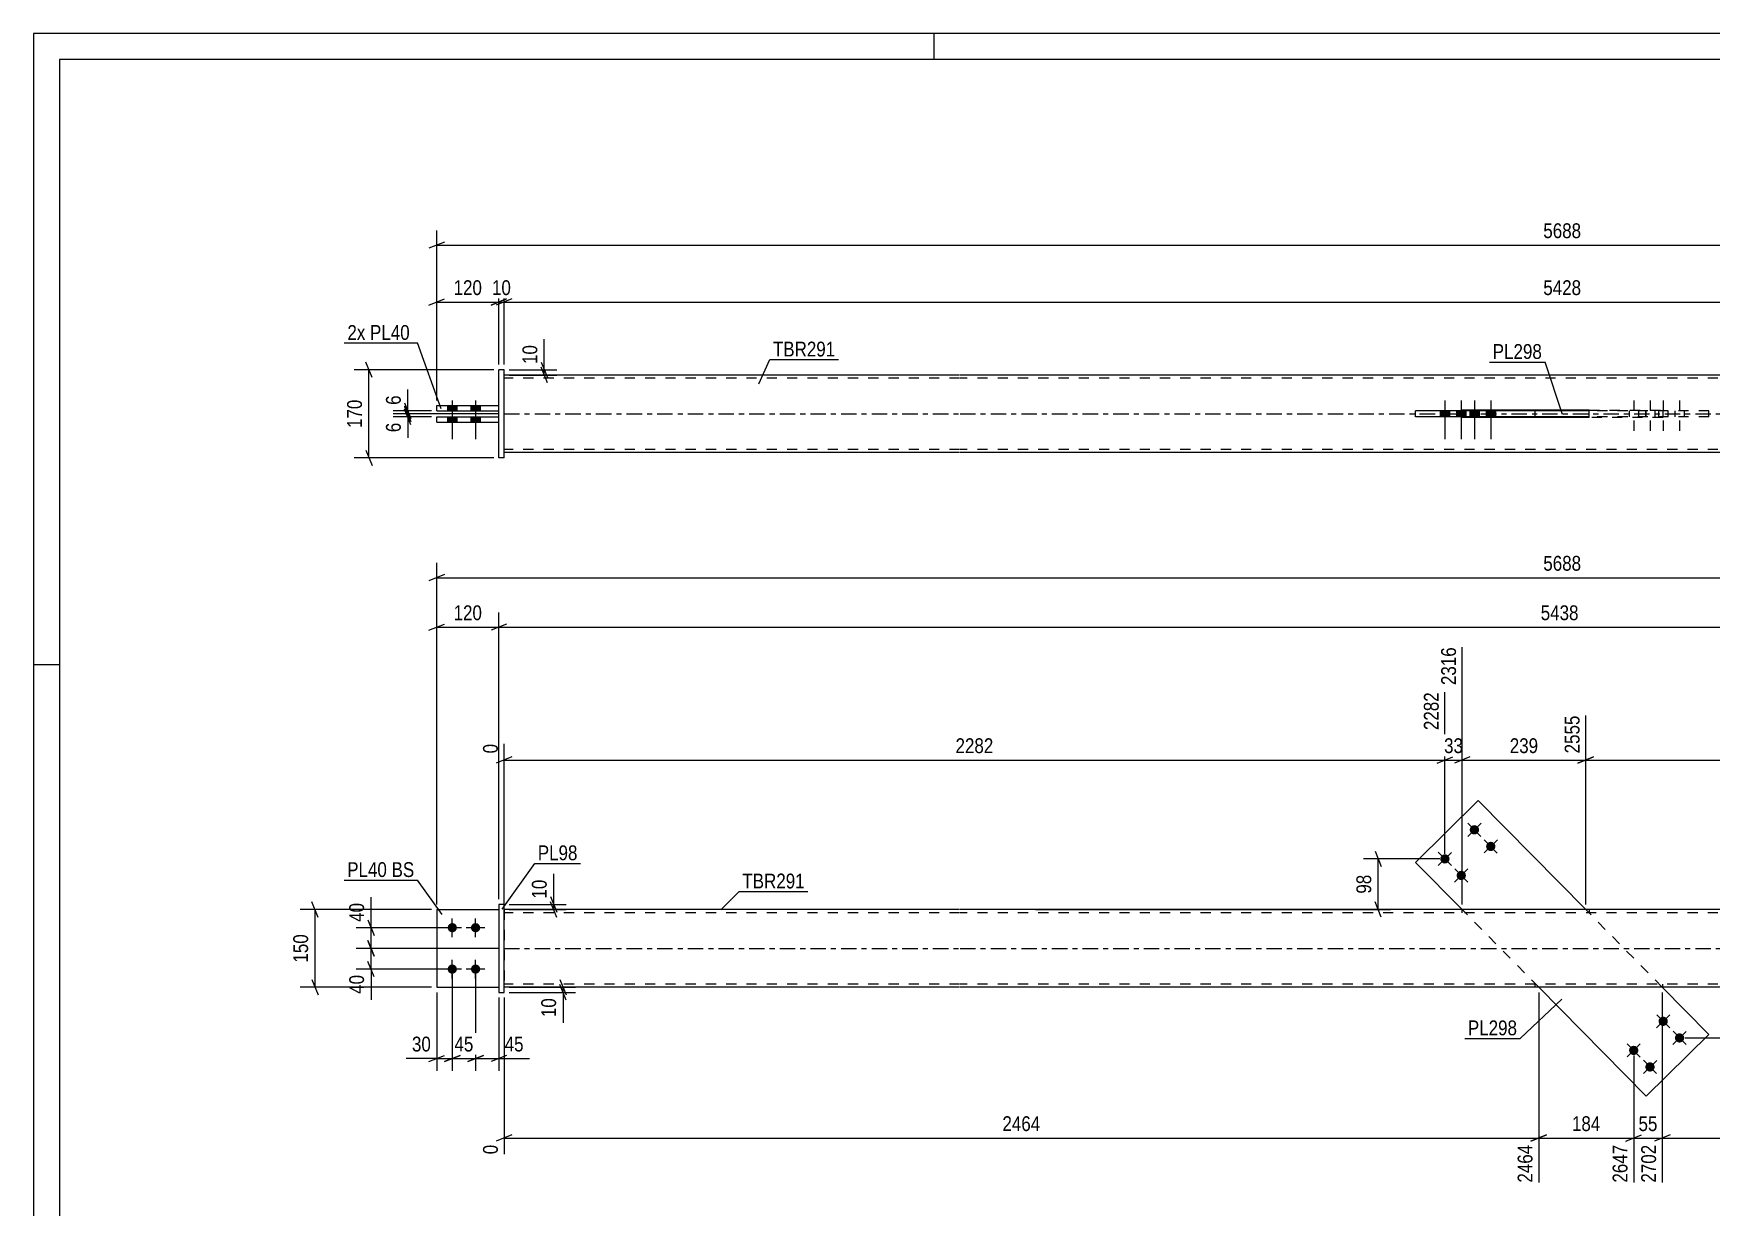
# Model space of a CAD drawing. Header units: millimetres. Extents: x 0 to 594, y 0 to 420.
# Drawn here: x 0 to 324.1, y 193.1 to 420 of the extents above; entities that cross this region are included whole.
import ezdxf

# ---------------------------------------------------------------- set-up
doc = ezdxf.new("R2010")
doc.units = ezdxf.units.MM
doc.linetypes.add('DXK_LINE_DOT2', pattern=[3.9198, 1.9599, -1.9599])
doc.linetypes.add('DXK_LINE_DOT3', pattern=[5.9187, 2.979, -0.9799, 0.9799, -0.9799])
doc.styles.add('Arial Narrow', font='ARIALN.TTF', dxfattribs={"height": 0.2})

# ---------------------------------------------------------------- blocks, each defined once
blk = doc.blocks.new('Unknown-580574899-1131')
at = {"color": 5, "linetype": 'Continuous'}
for p, q in [((594, 420), (0, 420)), ((0, 420), (0, 0)), ((174, 415), (174, 420)), ((589, 415), (5, 415)), ((5, 415), (5, 5)), ((5, 298), (0, 298))]:
    blk.add_line(p, q, dxfattribs=at)
blk = doc.blocks.new('Part-580574899-1689 - 1678')
at = {"color": 2, "linetype": 'Continuous'}
for p, q in [((279.09, 271.77), (266.99, 259.83)), ((299.86, 250.7), (279.09, 271.77)), ((266.99, 259.83), (275.99, 250.7)), ((311.53, 214.64), (290.77, 235.7)), ((323.64, 226.57), (314.64, 235.7)), ((311.53, 214.64), (323.64, 226.57))]:
    blk.add_line(p, q, dxfattribs=at)
at = {"color": 7, "linetype": 'DXK_LINE_DOT2'}
for p, q in [((290.77, 235.7), (275.99, 250.7)), ((314.64, 235.7), (299.86, 250.7))]:
    blk.add_line(p, q, dxfattribs=at)
blk = doc.blocks.new('Bolt-580574899-1681 - 1678')
at = {"linetype": 'Continuous'}
for points in [[(314.18, 228.48, -1), (315.46, 229.74, -1)], [(308.48, 222.86, -1), (309.76, 224.12, -1)], [(317.34, 225.27, -1), (318.62, 226.53, -1)], [(311.64, 219.65, -1), (312.92, 220.92, -1)]]:
    blk.add_hatch(color=1, dxfattribs=at).paths.add_polyline_path(points)
at = {"color": 1, "linetype": 'Continuous'}
for p, q in [((313.54, 227.84), (316.1, 230.37)), ((316.08, 227.83), (313.56, 230.39)), ((316.7, 224.64), (319.26, 227.17)), ((319.24, 224.62), (316.72, 227.18)), ((307.84, 222.23), (310.4, 224.76)), ((310.39, 222.21), (307.86, 224.77)), ((311, 219.02), (313.56, 221.55)), ((313.55, 219), (311.02, 221.57))]:
    blk.add_line(p, q, dxfattribs=at)
blk = doc.blocks.new('Bolt-580574899-1682 - 1678')
at = {"linetype": 'Continuous'}
for points in [[(278.99, 266.75, -1), (277.7, 265.48, -1)], [(282.15, 263.54, -1), (280.86, 262.28, -1)], [(273.29, 261.13, -1), (272.01, 259.87, -1)], [(276.45, 257.93, -1), (275.17, 256.66, -1)]]:
    blk.add_hatch(color=1, dxfattribs=at).paths.add_polyline_path(points)
at = {"color": 1, "linetype": 'Continuous'}
for p, q in [((279.63, 267.38), (277.06, 264.85)), ((277.08, 267.4), (279.61, 264.83)), ((282.79, 264.17), (280.22, 261.65)), ((280.24, 264.19), (282.77, 261.63)), ((273.93, 261.76), (271.37, 259.24)), ((271.38, 261.78), (273.91, 259.22)), ((277.09, 258.56), (274.52, 256.03)), ((274.54, 258.58), (277.07, 256.01))]:
    blk.add_line(p, q, dxfattribs=at)
blk = doc.blocks.new('Bolt-580574899-1683 - 1678')
at = {"linetype": 'Continuous'}
for points in [[(80.89, 246.3, -1), (80.89, 248.1, -1)], [(85.39, 246.3, -1), (85.39, 248.1, -1)], [(80.89, 238.3, -1), (80.89, 240.1, -1)], [(85.39, 238.3, -1), (85.39, 240.1, -1)]]:
    blk.add_hatch(color=1, dxfattribs=at).paths.add_polyline_path(points)
at = {"color": 1, "linetype": 'Continuous'}
for p, q in [((82.69, 247.2), (79.09, 247.2)), ((80.89, 245.4), (80.89, 249)), ((87.19, 247.2), (83.59, 247.2)), ((85.39, 245.4), (85.39, 249)), ((80.89, 237.4), (80.89, 241)), ((85.39, 237.4), (85.39, 241)), ((82.69, 239.2), (79.09, 239.2)), ((87.19, 239.2), (83.59, 239.2))]:
    blk.add_line(p, q, dxfattribs=at)
blk = doc.blocks.new('Part-580574899-1694 - 1678')
at = {"color": 2, "linetype": 'Continuous'}
for p, q in [((90.89, 251.7), (89.89, 251.7)), ((89.89, 251.7), (89.89, 234.7)), ((90.89, 234.7), (90.89, 251.7)), ((89.89, 234.7), (90.89, 234.7))]:
    blk.add_line(p, q, dxfattribs=at)
blk = doc.blocks.new('Part-580574899-1699 - 1678')
at = {"color": 7, "linetype": 'DXK_LINE_DOT2'}
for p, q in [((77.89, 250.7), (77.89, 235.7)), ((77.89, 250.7), (89.89, 250.7)), ((89.89, 250.7), (89.89, 235.7)), ((77.89, 235.7), (89.89, 235.7))]:
    blk.add_line(p, q, dxfattribs=at)
blk = doc.blocks.new('Part-580574899-1704 - 1678')
at = {"color": 2, "linetype": 'Continuous'}
for p, q in [((77.89, 250.7), (77.89, 235.7)), ((77.89, 250.7), (89.89, 250.7)), ((77.89, 235.7), (89.89, 235.7))]:
    blk.add_line(p, q, dxfattribs=at)
at = {"color": 7, "linetype": 'DXK_LINE_DOT2'}
blk.add_line((89.89, 250.7), (89.89, 235.7), dxfattribs=at)
blk = doc.blocks.new('Part-580574899-1720 - 1678')
at = {"color": 2, "linetype": 'Continuous'}
for p, q in [((178.89, 250.7), (90.89, 250.7)), ((411.64, 250.7), (178.99, 250.7)), ((178.89, 235.7), (90.89, 235.7)), ((411.64, 235.7), (178.99, 235.7))]:
    blk.add_line(p, q, dxfattribs=at)
at = {"color": 7, "linetype": 'DXK_LINE_DOT2'}
for p, q in [((90.89, 250.7), (90.89, 235.7)), ((178.89, 250.1), (90.89, 250.1)), ((411.64, 250.1), (178.99, 250.1)), ((275.89, 250.7), (275.89, 250.1)), ((300.55, 250.7), (300.55, 250.1)), ((178.89, 236.3), (90.89, 236.3)), ((411.64, 236.3), (178.99, 236.3)), ((290.08, 235.7), (290.08, 236.3)), ((314.74, 235.7), (314.74, 236.3))]:
    blk.add_line(p, q, dxfattribs=at)
at = {"color": 7, "linetype": 'DXK_LINE_DOT3'}
for p, q in [((90.89, 243.2), (178.89, 243.2)), ((178.99, 243.2), (411.64, 243.2))]:
    blk.add_line(p, q, dxfattribs=at)
blk = doc.blocks.new('Bolt-580574899-1423 - 1368')
at = {"color": 1, "linetype": 'DXK_LINE_DOT2'}
for p, q in [((308.22, 347.11), (308.22, 345.91)), ((309.12, 349.11), (309.12, 341.61)), ((310.02, 347.11), (310.02, 345.91)), ((311.38, 347.11), (311.38, 345.91)), ((312.28, 349.11), (312.28, 341.61)), ((313.18, 347.11), (313.18, 345.91)), ((313.92, 347.11), (313.92, 345.91)), ((314.82, 349.11), (314.82, 341.61)), ((315.72, 347.11), (315.72, 345.91)), ((317.08, 347.11), (317.08, 345.91)), ((317.98, 349.11), (317.98, 341.61)), ((318.88, 347.11), (318.88, 345.91))]:
    blk.add_line(p, q, dxfattribs=at)
blk = doc.blocks.new('Bolt-580574899-1471 - 1368')
at = {"linetype": 'Continuous'}
for points in [[(79.99, 347.11), (81.79, 347.11), (81.79, 348.11), (79.99, 348.11)], [(79.99, 347.11), (81.79, 347.11), (81.79, 348.11), (79.99, 348.11)], [(84.49, 347.11), (86.29, 347.11), (86.29, 348.11), (84.49, 348.11)], [(84.49, 347.11), (86.29, 347.11), (86.29, 348.11), (84.49, 348.11)], [(79.99, 344.91), (81.79, 344.91), (81.79, 345.91), (79.99, 345.91)], [(79.99, 344.91), (81.79, 344.91), (81.79, 345.91), (79.99, 345.91)], [(84.49, 344.91), (86.29, 344.91), (86.29, 345.91), (84.49, 345.91)], [(84.49, 344.91), (86.29, 344.91), (86.29, 345.91), (84.49, 345.91)]]:
    blk.add_hatch(color=1, dxfattribs=at).paths.add_polyline_path(points)
at = {"color": 1, "linetype": 'Continuous'}
for p, q in [((79.99, 348.11), (79.99, 347.11)), ((79.99, 348.11), (79.99, 347.11)), ((80.89, 349.11), (80.89, 341.61)), ((80.89, 349.11), (80.89, 341.61)), ((81.79, 348.11), (81.79, 347.11)), ((81.79, 348.11), (81.79, 347.11)), ((84.49, 348.11), (84.49, 347.11)), ((84.49, 348.11), (84.49, 347.11)), ((85.39, 349.11), (85.39, 341.61)), ((85.39, 349.11), (85.39, 341.61)), ((86.29, 348.11), (86.29, 347.11)), ((86.29, 348.11), (86.29, 347.11)), ((79.99, 345.91), (79.99, 344.91)), ((79.99, 345.91), (79.99, 344.91)), ((81.79, 345.91), (81.79, 344.91)), ((81.79, 345.91), (81.79, 344.91)), ((84.49, 345.91), (84.49, 344.91)), ((84.49, 345.91), (84.49, 344.91)), ((86.29, 345.91), (86.29, 344.91)), ((86.29, 345.91), (86.29, 344.91))]:
    blk.add_line(p, q, dxfattribs=at)
blk = doc.blocks.new('Part-580574899-1416 - 1368')
at = {"color": 2, "linetype": 'Continuous'}
for p, q in [((178.89, 354.01), (90.89, 354.01)), ((411.64, 354.01), (178.99, 354.01)), ((300.55, 347.21), (275.89, 347.21)), ((275.89, 347.11), (275.89, 347.21)), ((290.08, 347.11), (290.08, 347.21)), ((300.55, 345.81), (300.55, 347.21)), ((275.89, 345.91), (275.89, 345.81)), ((300.55, 345.81), (275.89, 345.81)), ((290.08, 345.91), (290.08, 345.81)), ((178.89, 339.01), (90.89, 339.01)), ((411.64, 339.01), (178.99, 339.01))]:
    blk.add_line(p, q, dxfattribs=at)
at = {"color": 7, "linetype": 'DXK_LINE_DOT2'}
for p, q in [((90.89, 339.01), (90.89, 354.01)), ((178.89, 353.41), (90.89, 353.41)), ((411.64, 353.41), (178.99, 353.41)), ((275.89, 345.81), (275.89, 347.11)), ((290.08, 345.81), (290.08, 347.11)), ((300.55, 347.21), (314.74, 347.21)), ((314.74, 347.21), (314.74, 345.81)), ((314.74, 345.81), (300.55, 345.81)), ((178.89, 339.61), (90.89, 339.61)), ((411.64, 339.61), (178.99, 339.61))]:
    blk.add_line(p, q, dxfattribs=at)
at = {"color": 7, "linetype": 'DXK_LINE_DOT3'}
for p, q in [((90.89, 346.51), (178.89, 346.51)), ((178.99, 346.51), (411.64, 346.51))]:
    blk.add_line(p, q, dxfattribs=at)
blk = doc.blocks.new('Bolt-580574899-1422 - 1368')
at = {"linetype": 'Continuous'}
for points in [[(273.55, 347.11), (271.75, 347.11), (271.75, 345.91), (273.55, 345.91)], [(276.71, 347.11), (274.91, 347.11), (274.91, 345.91), (276.71, 345.91)], [(279.25, 347.11), (277.45, 347.11), (277.45, 345.91), (279.25, 345.91)], [(282.4, 347.11), (280.6, 347.11), (280.6, 345.91), (282.4, 345.91)]]:
    blk.add_hatch(color=1, dxfattribs=at).paths.add_polyline_path(points)
at = {"color": 1, "linetype": 'Continuous'}
for p, q in [((271.75, 347.11), (271.75, 345.91)), ((272.65, 349.11), (272.65, 341.61)), ((273.55, 347.11), (273.55, 345.91)), ((274.91, 347.11), (274.91, 345.91)), ((275.81, 349.11), (275.81, 341.61)), ((276.71, 347.11), (276.71, 345.91)), ((277.45, 347.11), (277.45, 345.91)), ((278.35, 349.11), (278.35, 341.61)), ((279.25, 347.11), (279.25, 345.91)), ((280.6, 347.11), (280.6, 345.91)), ((281.5, 349.11), (281.5, 341.61)), ((282.4, 347.11), (282.4, 345.91))]:
    blk.add_line(p, q, dxfattribs=at)
blk = doc.blocks.new('Part-580574899-1449 - 1368')
at = {"color": 2, "linetype": 'Continuous'}
for p, q in [((77.89, 344.91), (77.89, 345.91)), ((77.89, 345.91), (89.89, 345.91)), ((77.89, 344.91), (89.89, 344.91))]:
    blk.add_line(p, q, dxfattribs=at)
at = {"color": 7, "linetype": 'DXK_LINE_DOT2'}
blk.add_line((89.89, 344.91), (89.89, 345.91), dxfattribs=at)
blk = doc.blocks.new('Part-580574899-1454 - 1368')
at = {"color": 2, "linetype": 'Continuous'}
for p, q in [((77.89, 347.11), (77.89, 348.11)), ((77.89, 348.11), (89.89, 348.11)), ((77.89, 347.11), (89.89, 347.11))]:
    blk.add_line(p, q, dxfattribs=at)
at = {"color": 7, "linetype": 'DXK_LINE_DOT2'}
blk.add_line((89.89, 347.11), (89.89, 348.11), dxfattribs=at)
blk = doc.blocks.new('Part-580574899-1455 - 1368')
at = {"color": 2, "linetype": 'Continuous'}
for p, q in [((90.89, 355.01), (89.89, 355.01)), ((89.89, 338.01), (89.89, 355.01)), ((90.89, 338.01), (90.89, 355.01)), ((90.89, 338.01), (89.89, 338.01))]:
    blk.add_line(p, q, dxfattribs=at)
blk = doc.blocks.new('Part-580574899-1470 - 1368')
at = {"color": 2, "linetype": 'Continuous'}
for p, q in [((266.99, 345.91), (266.99, 347.11)), ((300.55, 347.11), (266.99, 347.11)), ((279.09, 345.91), (279.09, 347.11)), ((300.55, 345.91), (266.99, 345.91))]:
    blk.add_line(p, q, dxfattribs=at)
at = {"color": 7, "linetype": 'DXK_LINE_DOT2'}
for p, q in [((323.64, 347.11), (300.55, 347.11)), ((311.53, 345.91), (311.53, 347.11)), ((323.64, 345.91), (323.64, 347.11)), ((323.64, 345.91), (300.55, 345.91))]:
    blk.add_line(p, q, dxfattribs=at)
blk = doc.blocks.new('StraightDimension-580574899-1850 - 1678')
at = {"color": 7, "linetype": 'Continuous'}
for p, q in [((290.77, 234.7), (290.77, 197.94)), ((309.12, 222.49), (309.12, 197.94)), ((292.27, 207.15), (289.27, 205.95)), ((290.77, 206.55), (309.12, 206.55)), ((307.62, 205.95), (310.62, 207.15))]:
    blk.add_line(p, q, dxfattribs=at)
at = {"color": 0}
blk.add_wipeout([(303.29, 207.3), (303.29, 211.5), (296.6, 211.5), (296.6, 207.3)], dxfattribs=at)
at = {"color": 3, "style": 'Arial Narrow'}
blk.add_text('184', height=2.863, dxfattribs=at).set_placement((297.2, 207.9))
at = {"color": 0, "linetype": 'Continuous'}
blk.add_wipeout([(308.52, 205.85), (304.32, 205.85), (304.32, 197.34), (308.52, 197.34)], dxfattribs=at)
at = {"color": 3, "linetype": 'Continuous', "style": 'Arial Narrow'}
blk.add_text('2647', height=2.863, rotation=90.0002, dxfattribs=at).set_placement((307.92, 197.94))
blk = doc.blocks.new('StraightDimension-580574899-1909 - 1678')
at = {"color": 7, "linetype": 'Continuous'}
for p, q in [((79.89, 247.2), (62.34, 247.2)), ((64.59, 248.7), (65.79, 245.7)), ((65.19, 243.2), (65.19, 247.2)), ((89.89, 243.2), (62.34, 243.2)), ((65.79, 241.7), (64.59, 244.7))]:
    blk.add_line(p, q, dxfattribs=at)
at = {"color": 0}
blk.add_wipeout([(64.44, 252.58), (60.24, 252.58), (60.24, 247.73), (64.44, 247.73)], dxfattribs=at)
at = {"color": 7, "linetype": 'Continuous'}
blk.add_line((65.19, 247.2), (65.19, 253.11), dxfattribs=at)
blk.add_line((65.19, 247.2), (65.19, 253.11), dxfattribs=at)
at = {"color": 3, "style": 'Arial Narrow'}
blk.add_text('40', height=2.863, rotation=90.0002, dxfattribs=at).set_placement((63.84, 248.33))
blk = doc.blocks.new('StraightDimension-580574899-1736 - 1678')
at = {"color": 7, "linetype": 'Continuous'}
for p, q in [((77.89, 251.7), (77.89, 317.69)), ((79.39, 315.44), (76.39, 314.24)), ((77.89, 314.84), (512.74, 314.84))]:
    blk.add_line(p, q, dxfattribs=at)
at = {"color": 0}
blk.add_wipeout([(299.57, 315.59), (299.57, 319.79), (291.06, 319.79), (291.06, 315.59)], dxfattribs=at)
at = {"color": 3, "style": 'Arial Narrow'}
blk.add_text('5688', height=2.863, dxfattribs=at).set_placement((291.66, 316.19))
blk = doc.blocks.new('StraightDimension-580574899-1750 - 1678')
at = {"color": 7, "linetype": 'Continuous'}
for p, q in [((272.65, 261.5), (272.65, 292.71)), ((90.89, 251.7), (90.89, 282.72)), ((92.39, 280.19), (89.39, 278.99)), ((90.89, 279.59), (272.65, 279.59)), ((271.15, 278.99), (274.15, 280.19))]:
    blk.add_line(p, q, dxfattribs=at)
at = {"color": 0, "linetype": 'Continuous'}
for points in [[(272.05, 293.31), (267.85, 293.31), (267.85, 284.79), (272.05, 284.79)], [(90.29, 283.32), (86.09, 283.32), (86.09, 280.29), (90.29, 280.29)]]:
    blk.add_wipeout(points, dxfattribs=at)
at = {"color": 0}
blk.add_wipeout([(186.02, 280.34), (186.02, 284.54), (177.51, 284.54), (177.51, 280.34)], dxfattribs=at)
at = {"color": 3, "linetype": 'Continuous', "style": 'Arial Narrow'}
for s, height, p in [('2282', 2.863, (271.45, 285.39)), ('0', 2.86, (89.69, 280.89))]:
    blk.add_text(s, height=height, rotation=90.0002, dxfattribs=at).set_placement(p)
at = {"color": 3, "style": 'Arial Narrow'}
blk.add_text('2282', height=2.863, dxfattribs=at).set_placement((178.11, 280.94))
blk = doc.blocks.new('StraightDimension-580574899-1760 - 1678')
at = {"color": 7, "linetype": 'Continuous'}
for p, q in [((275.99, 251.7), (275.99, 301.41)), ((272.65, 261.5), (272.65, 292.71)), ((271.15, 278.99), (274.15, 280.19)), ((272.65, 279.59), (275.99, 279.59)), ((277.49, 280.19), (274.49, 278.99))]:
    blk.add_line(p, q, dxfattribs=at)
at = {"color": 0, "linetype": 'Continuous'}
blk.add_wipeout([(275.39, 302.01), (271.19, 302.01), (271.19, 293.49), (275.39, 293.49)], dxfattribs=at)
at = {"color": 0}
blk.add_wipeout([(276.75, 280.34), (276.75, 284.54), (271.89, 284.54), (271.89, 280.34)], dxfattribs=at)
at = {"color": 3, "linetype": 'Continuous', "style": 'Arial Narrow'}
blk.add_text('2316', height=2.863, rotation=90.0002, dxfattribs=at).set_placement((274.79, 294.09))
at = {"color": 3, "style": 'Arial Narrow'}
blk.add_text('33', height=2.863, dxfattribs=at).set_placement((272.49, 280.94))
blk = doc.blocks.new('StraightDimension-580574899-2047 - 1678')
at = {"color": 7, "linetype": 'Continuous'}
for p, q in [((89.89, 252.7), (89.89, 308.13)), ((91.39, 305.88), (88.39, 304.68)), ((89.89, 305.28), (499.74, 305.28))]:
    blk.add_line(p, q, dxfattribs=at)
at = {"color": 0}
blk.add_wipeout([(299.07, 306.03), (299.07, 310.23), (290.56, 310.23), (290.56, 306.03)], dxfattribs=at)
at = {"color": 3, "style": 'Arial Narrow'}
blk.add_text('5438', height=2.863, dxfattribs=at).set_placement((291.16, 306.63))
blk = doc.blocks.new('StraightDimension-580574899-1776 - 1678')
at = {"color": 7, "linetype": 'Continuous'}
for p, q in [((275.99, 251.7), (275.99, 301.41)), ((299.86, 251.7), (299.86, 288.21)), ((277.49, 280.19), (274.49, 278.99)), ((275.99, 279.59), (299.86, 279.59)), ((298.36, 278.99), (301.36, 280.19))]:
    blk.add_line(p, q, dxfattribs=at)
at = {"color": 0, "linetype": 'Continuous'}
blk.add_wipeout([(299.26, 288.81), (295.06, 288.81), (295.06, 280.29), (299.26, 280.29)], dxfattribs=at)
at = {"color": 0}
blk.add_wipeout([(291.26, 280.34), (291.26, 284.54), (284.58, 284.54), (284.58, 280.34)], dxfattribs=at)
at = {"color": 3, "linetype": 'Continuous', "style": 'Arial Narrow'}
blk.add_text('2555', height=2.863, rotation=90.0002, dxfattribs=at).set_placement((298.66, 280.89))
at = {"color": 3, "style": 'Arial Narrow'}
blk.add_text('239', height=2.863, dxfattribs=at).set_placement((285.18, 280.94))
blk = doc.blocks.new('StraightDimension-580574899-1798 - 1678')
at = {"color": 7, "linetype": 'Continuous'}
for p, q in [((299.86, 251.7), (299.86, 288.21)), ((499.74, 252.7), (499.74, 288.21)), ((301.36, 280.19), (298.36, 278.99)), ((299.86, 279.59), (499.74, 279.59)), ((498.24, 278.99), (501.24, 280.19))]:
    blk.add_line(p, q, dxfattribs=at)
at = {"color": 0, "linetype": 'Continuous'}
blk.add_wipeout([(499.14, 288.81), (494.94, 288.81), (494.94, 280.29), (499.14, 280.29)], dxfattribs=at)
at = {"color": 0}
blk.add_wipeout([(404.06, 280.34), (404.06, 284.54), (395.54, 284.54), (395.54, 280.34)], dxfattribs=at)
at = {"color": 3, "linetype": 'Continuous', "style": 'Arial Narrow'}
blk.add_text('5428', height=2.863, rotation=90.0002, dxfattribs=at).set_placement((498.54, 280.89))
at = {"color": 3, "style": 'Arial Narrow'}
blk.add_text('2873', height=2.863, dxfattribs=at).set_placement((396.14, 280.94))
blk = doc.blocks.new('StraightDimension-580574899-1813 - 1678')
at = {"color": 7, "linetype": 'Continuous'}
for p, q in [((85.39, 238.2), (85.39, 219.53)), ((89.89, 233.7), (89.89, 219.53)), ((83.89, 221.33), (86.89, 222.53)), ((85.39, 221.93), (89.89, 221.93)), ((91.39, 222.53), (88.39, 221.33))]:
    blk.add_line(p, q, dxfattribs=at)
at = {"color": 0}
blk.add_wipeout([(95.27, 222.68), (95.27, 226.88), (90.41, 226.88), (90.41, 222.68)], dxfattribs=at)
at = {"color": 7, "linetype": 'Continuous'}
blk.add_line((89.89, 221.93), (95.79, 221.93), dxfattribs=at)
blk.add_line((89.89, 221.93), (95.79, 221.93), dxfattribs=at)
at = {"color": 3, "style": 'Arial Narrow'}
blk.add_text('45', height=2.863, dxfattribs=at).set_placement((91.01, 223.28))
blk = doc.blocks.new('StraightDimension-580574899-1820 - 1678')
at = {"color": 7, "linetype": 'Continuous'}
for p, q in [((80.89, 238.2), (80.89, 219.53)), ((85.39, 238.2), (85.39, 219.53)), ((79.39, 221.33), (82.39, 222.53)), ((80.89, 221.93), (85.39, 221.93)), ((86.89, 222.53), (83.89, 221.33))]:
    blk.add_line(p, q, dxfattribs=at)
at = {"color": 0}
blk.add_wipeout([(85.56, 222.68), (85.56, 226.88), (80.71, 226.88), (80.71, 222.68)], dxfattribs=at)
at = {"color": 3, "style": 'Arial Narrow'}
blk.add_text('45', height=2.863, dxfattribs=at).set_placement((81.31, 223.28))
blk = doc.blocks.new('StraightDimension-580574899-1891 - 1678')
at = {"color": 7, "linetype": 'Continuous'}
for p, q in [((101.69, 237.2), (102.89, 234.2)), ((91.89, 235.7), (104.69, 235.7)), ((91.89, 234.7), (104.69, 234.7)), ((102.89, 233.2), (101.69, 236.2)), ((102.29, 234.7), (102.29, 235.7))]:
    blk.add_line(p, q, dxfattribs=at)
at = {"color": 0}
blk.add_wipeout([(101.54, 234.18), (97.34, 234.18), (97.34, 229.32), (101.54, 229.32)], dxfattribs=at)
at = {"color": 7, "linetype": 'Continuous'}
blk.add_line((102.29, 234.7), (102.29, 228.79), dxfattribs=at)
blk.add_line((102.29, 234.7), (102.29, 228.79), dxfattribs=at)
at = {"color": 3, "style": 'Arial Narrow'}
blk.add_text('10', height=2.863, rotation=90.0002, dxfattribs=at).set_placement((100.94, 229.92))
blk = doc.blocks.new('StraightDimension-580574899-1827 - 1678')
at = {"color": 7, "linetype": 'Continuous'}
for p, q in [((80.89, 238.2), (80.89, 219.53)), ((77.89, 234.7), (77.89, 219.53)), ((76.39, 221.33), (79.39, 222.53)), ((77.89, 221.93), (80.89, 221.93)), ((82.39, 222.53), (79.39, 221.33))]:
    blk.add_line(p, q, dxfattribs=at)
at = {"color": 0}
blk.add_wipeout([(77.36, 222.68), (77.36, 226.88), (72.5, 226.88), (72.5, 222.68)], dxfattribs=at)
at = {"color": 7, "linetype": 'Continuous'}
blk.add_line((77.89, 221.93), (71.98, 221.93), dxfattribs=at)
blk.add_line((77.89, 221.93), (71.98, 221.93), dxfattribs=at)
at = {"color": 3, "style": 'Arial Narrow'}
blk.add_text('30', height=2.863, dxfattribs=at).set_placement((73.1, 223.28))
blk = doc.blocks.new('StraightDimension-580574899-1838 - 1678')
at = {"color": 7, "linetype": 'Continuous'}
for p, q in [((90.89, 233.7), (90.89, 203.42)), ((290.77, 234.7), (290.77, 197.94)), ((92.39, 207.15), (89.39, 205.95)), ((90.89, 206.55), (290.77, 206.55)), ((289.27, 205.95), (292.27, 207.15))]:
    blk.add_line(p, q, dxfattribs=at)
at = {"color": 0}
blk.add_wipeout([(195.08, 207.3), (195.08, 211.5), (186.57, 211.5), (186.57, 207.3)], dxfattribs=at)
at = {"color": 0, "linetype": 'Continuous'}
for points in [[(90.29, 205.85), (86.09, 205.85), (86.09, 202.82), (90.29, 202.82)], [(290.17, 205.85), (285.97, 205.85), (285.97, 197.34), (290.17, 197.34)]]:
    blk.add_wipeout(points, dxfattribs=at)
at = {"color": 3, "style": 'Arial Narrow'}
blk.add_text('2464', height=2.863, dxfattribs=at).set_placement((187.17, 207.9))
at = {"color": 3, "linetype": 'Continuous', "style": 'Arial Narrow'}
for s, height, p in [('0', 2.86, (89.69, 203.42)), ('2464', 2.863, (289.57, 197.94))]:
    blk.add_text(s, height=height, rotation=90.0002, dxfattribs=at).set_placement(p)
blk = doc.blocks.new('StraightDimension-580574899-1864 - 1678')
at = {"color": 7, "linetype": 'Continuous'}
for p, q in [((314.64, 234.7), (314.64, 197.94)), ((309.12, 222.49), (309.12, 197.94)), ((307.62, 205.95), (310.62, 207.15)), ((309.12, 206.55), (314.64, 206.55)), ((316.14, 207.15), (313.14, 205.95))]:
    blk.add_line(p, q, dxfattribs=at)
at = {"color": 0}
blk.add_wipeout([(314.31, 207.3), (314.31, 211.5), (309.45, 211.5), (309.45, 207.3)], dxfattribs=at)
at = {"color": 3, "style": 'Arial Narrow'}
blk.add_text('55', height=2.863, dxfattribs=at).set_placement((310.05, 207.9))
at = {"color": 0, "linetype": 'Continuous'}
blk.add_wipeout([(314.04, 205.85), (309.84, 205.85), (309.84, 197.34), (314.04, 197.34)], dxfattribs=at)
at = {"color": 3, "linetype": 'Continuous', "style": 'Arial Narrow'}
blk.add_text('2702', height=2.863, rotation=90.0002, dxfattribs=at).set_placement((313.44, 197.94))
blk = doc.blocks.new('StraightDimension-580574899-1878 - 1678')
at = {"color": 7, "linetype": 'Continuous'}
for p, q in [((314.64, 234.7), (314.64, 197.94)), ((499.74, 233.7), (499.74, 197.94)), ((316.14, 207.15), (313.14, 205.95)), ((314.64, 206.55), (499.74, 206.55)), ((498.24, 205.95), (501.24, 207.15))]:
    blk.add_line(p, q, dxfattribs=at)
at = {"color": 0}
blk.add_wipeout([(411.45, 207.3), (411.45, 211.5), (402.93, 211.5), (402.93, 207.3)], dxfattribs=at)
at = {"color": 0, "linetype": 'Continuous'}
blk.add_wipeout([(499.14, 205.85), (494.94, 205.85), (494.94, 197.34), (499.14, 197.34)], dxfattribs=at)
at = {"color": 3, "style": 'Arial Narrow'}
blk.add_text('2726', height=2.863, dxfattribs=at).set_placement((403.53, 207.9))
at = {"color": 3, "linetype": 'Continuous', "style": 'Arial Narrow'}
blk.add_text('5428', height=2.863, rotation=90.0002, dxfattribs=at).set_placement((498.54, 197.94))
blk = doc.blocks.new('StraightDimension-580574899-1900 - 1678')
at = {"color": 7, "linetype": 'Continuous'}
for p, q in [((99.88, 253.2), (101.08, 250.2)), ((91.89, 251.7), (102.88, 251.7)), ((91.89, 250.7), (102.88, 250.7)), ((101.08, 249.2), (99.88, 252.2)), ((100.48, 250.7), (100.48, 251.7))]:
    blk.add_line(p, q, dxfattribs=at)
at = {"color": 0}
blk.add_wipeout([(99.73, 257.08), (95.53, 257.08), (95.53, 252.23), (99.73, 252.23)], dxfattribs=at)
at = {"color": 7, "linetype": 'Continuous'}
blk.add_line((100.48, 251.7), (100.48, 257.61), dxfattribs=at)
blk.add_line((100.48, 251.7), (100.48, 257.61), dxfattribs=at)
at = {"color": 3, "style": 'Arial Narrow'}
blk.add_text('10', height=2.863, rotation=90.0002, dxfattribs=at).set_placement((99.13, 252.83))
blk = doc.blocks.new('StraightDimension-580574899-1922 - 1678')
at = {"color": 7, "linetype": 'Continuous'}
for p, q in [((89.89, 243.2), (62.34, 243.2)), ((64.59, 244.7), (65.79, 241.7)), ((65.19, 239.2), (65.19, 243.2)), ((65.79, 237.7), (64.59, 240.7)), ((79.89, 239.2), (62.34, 239.2))]:
    blk.add_line(p, q, dxfattribs=at)
at = {"color": 0}
blk.add_wipeout([(64.44, 238.68), (60.24, 238.68), (60.24, 233.82), (64.44, 233.82)], dxfattribs=at)
at = {"color": 7, "linetype": 'Continuous'}
blk.add_line((65.19, 239.2), (65.19, 233.29), dxfattribs=at)
blk.add_line((65.19, 239.2), (65.19, 233.29), dxfattribs=at)
at = {"color": 3, "style": 'Arial Narrow'}
blk.add_text('40', height=2.863, rotation=90.0002, dxfattribs=at).set_placement((63.84, 234.42))
blk = doc.blocks.new('StraightDimension-580574899-1979 - 1678')
at = {"color": 7, "linetype": 'Continuous'}
for p, q in [((76.89, 250.7), (51.53, 250.7)), ((54.98, 249.2), (53.78, 252.2)), ((54.38, 235.7), (54.38, 250.7)), ((53.78, 237.2), (54.98, 234.2)), ((76.89, 235.7), (51.53, 235.7))]:
    blk.add_line(p, q, dxfattribs=at)
at = {"color": 0}
blk.add_wipeout([(53.63, 246.54), (49.43, 246.54), (49.43, 239.86), (53.63, 239.86)], dxfattribs=at)
at = {"color": 3, "style": 'Arial Narrow'}
blk.add_text('150', height=2.863, rotation=90.0002, dxfattribs=at).set_placement((53.03, 240.46))
blk = doc.blocks.new('StraightDimension-580574899-1993 - 1678')
at = {"color": 7, "linetype": 'Continuous'}
for p, q in [((331.35, 237.2), (332.55, 234.2)), ((325.96, 235.7), (334.35, 235.7)), ((331.95, 225.9), (331.95, 235.7)), ((332.55, 224.4), (331.35, 227.4)), ((318.98, 225.9), (334.35, 225.9))]:
    blk.add_line(p, q, dxfattribs=at)
at = {"color": 0}
blk.add_wipeout([(331.2, 233.23), (327, 233.23), (327, 228.37), (331.2, 228.37)], dxfattribs=at)
at = {"color": 3, "style": 'Arial Narrow'}
blk.add_text('98', height=2.863, rotation=90.0002, dxfattribs=at).set_placement((330.6, 228.97))
blk = doc.blocks.new('StraightDimension-580574899-2025 - 1678')
at = {"color": 7, "linetype": 'Continuous'}
for p, q in [((271.65, 260.5), (256.91, 260.5)), ((259.16, 262), (260.36, 259)), ((259.76, 250.72), (259.76, 260.5)), ((193.59, 250.72), (262.16, 250.72)), ((260.36, 249.22), (259.16, 252.22))]:
    blk.add_line(p, q, dxfattribs=at)
at = {"color": 0}
blk.add_wipeout([(259.01, 258.04), (254.81, 258.04), (254.81, 253.18), (259.01, 253.18)], dxfattribs=at)
at = {"color": 3, "style": 'Arial Narrow'}
blk.add_text('98', height=2.863, rotation=90.0002, dxfattribs=at).set_placement((258.41, 253.78))
blk = doc.blocks.new('StraightDimension-580574899-2052 - 1678')
at = {"color": 7, "linetype": 'Continuous'}
for p, q in [((77.89, 251.7), (77.89, 308.13)), ((89.89, 252.7), (89.89, 308.13)), ((76.39, 304.68), (79.39, 305.88)), ((77.89, 305.28), (89.89, 305.28)), ((91.39, 305.88), (88.39, 304.68))]:
    blk.add_line(p, q, dxfattribs=at)
at = {"color": 0}
blk.add_wipeout([(87.23, 306.03), (87.23, 310.23), (80.54, 310.23), (80.54, 306.03)], dxfattribs=at)
at = {"color": 3, "style": 'Arial Narrow'}
blk.add_text('120', height=2.863, dxfattribs=at).set_placement((81.14, 306.63))
blk = doc.blocks.new('StraightDimension-580574899-1476 - 1368')
at = {"color": 7, "linetype": 'Continuous'}
for p, q in [((91.89, 355.01), (101.06, 355.01)), ((91.89, 354.01), (101.06, 354.01)), ((98.06, 356.51), (99.26, 353.51)), ((99.26, 352.51), (98.06, 355.51)), ((98.66, 354.01), (98.66, 355.01))]:
    blk.add_line(p, q, dxfattribs=at)
at = {"color": 0}
blk.add_wipeout([(97.91, 360.4), (93.71, 360.4), (93.71, 355.54), (97.91, 355.54)], dxfattribs=at)
at = {"color": 7, "linetype": 'Continuous'}
blk.add_line((98.66, 355.01), (98.66, 360.92), dxfattribs=at)
blk.add_line((98.66, 355.01), (98.66, 360.92), dxfattribs=at)
at = {"color": 3, "style": 'Arial Narrow'}
blk.add_text('10', height=2.863, rotation=90.0002, dxfattribs=at).set_placement((97.31, 356.14))
blk = doc.blocks.new('StraightDimension-580574899-1530 - 1368')
at = {"color": 7, "linetype": 'Continuous'}
for p, q in [((88.89, 355.01), (61.94, 355.01)), ((65.39, 353.51), (64.19, 356.51)), ((64.79, 338.01), (64.79, 355.01)), ((88.89, 338.01), (61.94, 338.01)), ((64.19, 339.51), (65.39, 336.51))]:
    blk.add_line(p, q, dxfattribs=at)
at = {"color": 0}
blk.add_wipeout([(64.04, 349.86), (59.84, 349.86), (59.84, 343.17), (64.04, 343.17)], dxfattribs=at)
at = {"color": 3, "style": 'Arial Narrow'}
blk.add_text('170', height=2.863, rotation=90.0002, dxfattribs=at).set_placement((63.44, 343.77))
blk = doc.blocks.new('StraightDimension-580574899-1494 - 1368')
at = {"color": 7, "linetype": 'Continuous'}
for p, q in [((71.69, 348.01), (72.89, 345.01)), ((72.89, 344.41), (71.69, 347.41)), ((89.89, 346.51), (69.44, 346.51)), ((76.89, 345.91), (69.44, 345.91)), ((72.29, 345.91), (72.29, 346.51))]:
    blk.add_line(p, q, dxfattribs=at)
at = {"color": 0}
blk.add_wipeout([(71.54, 345.39), (67.34, 345.39), (67.34, 342.36), (71.54, 342.36)], dxfattribs=at)
at = {"color": 7, "linetype": 'Continuous'}
blk.add_line((72.29, 345.91), (72.29, 341.84), dxfattribs=at)
blk.add_line((72.29, 345.91), (72.29, 341.84), dxfattribs=at)
at = {"color": 3, "style": 'Arial Narrow'}
blk.add_text('6', height=2.86, rotation=90.0002, dxfattribs=at).set_placement((70.94, 342.96))
blk = doc.blocks.new('StraightDimension-580574899-1512 - 1368')
at = {"color": 7, "linetype": 'Continuous'}
for p, q in [((76.89, 347.11), (69.44, 347.11)), ((71.69, 348.61), (72.89, 345.61)), ((72.89, 345.01), (71.69, 348.01)), ((72.29, 346.51), (72.29, 347.11)), ((89.89, 346.51), (69.44, 346.51))]:
    blk.add_line(p, q, dxfattribs=at)
at = {"color": 0}
blk.add_wipeout([(71.54, 350.67), (67.34, 350.67), (67.34, 347.64), (71.54, 347.64)], dxfattribs=at)
at = {"color": 7, "linetype": 'Continuous'}
blk.add_line((72.29, 347.11), (72.29, 351.19), dxfattribs=at)
blk.add_line((72.29, 347.11), (72.29, 351.19), dxfattribs=at)
at = {"color": 3, "style": 'Arial Narrow'}
blk.add_text('6', height=2.86, rotation=90.0002, dxfattribs=at).set_placement((70.94, 348.24))
blk = doc.blocks.new('StraightDimension-580574899-1550 - 1368')
at = {"color": 7, "linetype": 'Continuous'}
for p, q in [((79.39, 379.71), (76.39, 378.51)), ((77.89, 349.11), (77.89, 381.96)), ((77.89, 379.11), (512.74, 379.11))]:
    blk.add_line(p, q, dxfattribs=at)
at = {"color": 0}
blk.add_wipeout([(299.57, 379.86), (299.57, 384.06), (291.06, 384.06), (291.06, 379.86)], dxfattribs=at)
at = {"color": 3, "style": 'Arial Narrow'}
blk.add_text('5688', height=2.863, dxfattribs=at).set_placement((291.66, 380.46))
blk = doc.blocks.new('StraightDimension-580574899-1581 - 1368')
at = {"color": 7, "linetype": 'Continuous'}
for p, q in [((90.89, 356.01), (90.89, 370.96)), ((92.39, 368.71), (89.39, 367.51)), ((90.89, 368.11), (499.74, 368.11))]:
    blk.add_line(p, q, dxfattribs=at)
at = {"color": 0}
blk.add_wipeout([(299.57, 368.86), (299.57, 373.06), (291.06, 373.06), (291.06, 368.86)], dxfattribs=at)
at = {"color": 3, "style": 'Arial Narrow'}
blk.add_text('5428', height=2.863, dxfattribs=at).set_placement((291.66, 369.46))
blk = doc.blocks.new('StraightDimension-580574899-1591 - 1368')
at = {"color": 7, "linetype": 'Continuous'}
for p, q in [((77.89, 349.11), (77.89, 370.96)), ((89.89, 356.01), (89.89, 370.96)), ((76.39, 367.51), (79.39, 368.71)), ((77.89, 368.11), (89.89, 368.11)), ((91.39, 368.71), (88.39, 367.51))]:
    blk.add_line(p, q, dxfattribs=at)
at = {"color": 0}
blk.add_wipeout([(87.23, 368.86), (87.23, 373.06), (80.54, 373.06), (80.54, 368.86)], dxfattribs=at)
at = {"color": 3, "style": 'Arial Narrow'}
blk.add_text('120', height=2.863, dxfattribs=at).set_placement((81.14, 369.46))
blk = doc.blocks.new('StraightDimension-580574899-1601 - 1368')
at = {"color": 7, "linetype": 'Continuous'}
for p, q in [((89.89, 356.01), (89.89, 370.96)), ((90.89, 356.01), (90.89, 370.96)), ((88.39, 367.51), (91.39, 368.71)), ((92.39, 368.71), (89.39, 367.51)), ((89.89, 368.11), (90.89, 368.11))]:
    blk.add_line(p, q, dxfattribs=at)
at = {"color": 0}
blk.add_wipeout([(92.81, 368.86), (92.81, 373.06), (87.96, 373.06), (87.96, 368.86)], dxfattribs=at)
at = {"color": 3, "style": 'Arial Narrow'}
blk.add_text('10', height=2.863, dxfattribs=at).set_placement((88.56, 369.46))
blk = doc.blocks.new('Mark-580574899-1690 - 1678')
at = {"color": 0}
blk.add_wipeout([(105.09, 260.24), (105.09, 263.24), (97.41, 263.24), (97.41, 260.24)], dxfattribs=at)
blk.add_wipeout([(105.09, 260.24), (105.09, 263.24), (97.41, 263.24), (97.41, 260.24)], dxfattribs=at)
at = {"color": 30, "linetype": 'Continuous'}
for p, q in [((90.53, 250.78), (96.81, 259.64)), ((96.81, 259.64), (105.69, 259.64))]:
    blk.add_line(p, q, dxfattribs=at)
at = {"color": 3, "style": 'Arial Narrow'}
blk.add_text('PL98', height=2.863, dxfattribs=at).set_placement((97.41, 260.24))
blk = doc.blocks.new('Mark-580574899-1685 - 1678')
at = {"color": 0}
blk.add_wipeout([(286.6, 226.41), (286.6, 229.41), (277.09, 229.41), (277.09, 226.41)], dxfattribs=at)
blk.add_wipeout([(286.6, 226.41), (286.6, 229.41), (277.09, 229.41), (277.09, 226.41)], dxfattribs=at)
at = {"color": 30, "linetype": 'Continuous'}
for p in [(295.24, 233.37), (276.49, 225.81)]:
    blk.add_line(p, (287.2, 225.81), dxfattribs=at)
at = {"color": 3, "style": 'Arial Narrow'}
blk.add_text('PL298', height=2.863, dxfattribs=at).set_placement((277.09, 226.41))
blk = doc.blocks.new('Mark-580574899-1716 - 1678')
at = {"color": 0}
blk.add_wipeout([(148.99, 254.79), (148.99, 257.79), (136.93, 257.79), (136.93, 254.79)], dxfattribs=at)
blk.add_wipeout([(148.99, 254.79), (148.99, 257.79), (136.93, 257.79), (136.93, 254.79)], dxfattribs=at)
at = {"color": 30, "linetype": 'Continuous'}
for p, q in [((132.8, 250.65), (136.33, 254.19)), ((136.33, 254.19), (149.59, 254.19))]:
    blk.add_line(p, q, dxfattribs=at)
at = {"color": 3, "style": 'Arial Narrow'}
blk.add_text('TBR291', height=2.863, dxfattribs=at).set_placement((136.93, 254.79))
blk = doc.blocks.new('MarkSet-580574899-2084 - 1678')
at = {"color": 0}
blk.add_wipeout([(68.26, 257), (68.26, 260), (60.59, 260), (60.59, 257)], dxfattribs=at)
blk.add_wipeout([(68.26, 257), (68.26, 260), (60.59, 260), (60.59, 257)], dxfattribs=at)
blk.add_wipeout([(73.55, 257), (73.55, 260), (69.16, 260), (69.16, 257)], dxfattribs=at)
blk.add_wipeout([(73.55, 257), (73.55, 260), (69.16, 260), (69.16, 257)], dxfattribs=at)
at = {"color": 30, "linetype": 'Continuous'}
for p in [(59.99, 256.4), (78.92, 249.76)]:
    blk.add_line(p, (74.15, 256.4), dxfattribs=at)
at = {"color": 3, "style": 'Arial Narrow'}
for s, p in [('PL40', (60.59, 257)), ('BS', (69.16, 257))]:
    blk.add_text(s, height=2.863, dxfattribs=at).set_placement(p)
blk = doc.blocks.new('Mark-580574899-1412 - 1368')
at = {"color": 0}
blk.add_wipeout([(154.89, 357.59), (154.89, 360.59), (142.83, 360.59), (142.83, 357.59)], dxfattribs=at)
blk.add_wipeout([(154.89, 357.59), (154.89, 360.59), (142.83, 360.59), (142.83, 357.59)], dxfattribs=at)
at = {"color": 30, "linetype": 'Continuous'}
for p, q in [((140.12, 352.32), (142.23, 356.99)), ((142.23, 356.99), (155.49, 356.99))]:
    blk.add_line(p, q, dxfattribs=at)
at = {"color": 3, "style": 'Arial Narrow'}
blk.add_text('TBR291', height=2.863, dxfattribs=at).set_placement((142.83, 357.59))
blk = doc.blocks.new('MarkSet-580574899-1669 - 1368')
at = {"color": 0}
blk.add_wipeout([(64.1, 360.8), (64.1, 363.8), (60.63, 363.8), (60.63, 360.8)], dxfattribs=at)
blk.add_wipeout([(64.1, 360.8), (64.1, 363.8), (60.63, 363.8), (60.63, 360.8)], dxfattribs=at)
blk.add_wipeout([(72.68, 360.8), (72.68, 363.8), (65, 363.8), (65, 360.8)], dxfattribs=at)
blk.add_wipeout([(72.68, 360.8), (72.68, 363.8), (65, 363.8), (65, 360.8)], dxfattribs=at)
at = {"color": 30, "linetype": 'Continuous'}
for p in [(60.03, 360.2), (78.73, 347.5)]:
    blk.add_line(p, (74.18, 360.2), dxfattribs=at)
at = {"color": 3, "style": 'Arial Narrow'}
for s, p in [('2x', (60.63, 360.8)), ('PL40', (65, 360.8))]:
    blk.add_text(s, height=2.863, dxfattribs=at).set_placement(p)
blk = doc.blocks.new('Mark-580574899-1466 - 1368')
at = {"color": 0}
blk.add_wipeout([(291.39, 357.12), (291.39, 360.12), (281.89, 360.12), (281.89, 357.12)], dxfattribs=at)
blk.add_wipeout([(291.39, 357.12), (291.39, 360.12), (281.89, 360.12), (281.89, 357.12)], dxfattribs=at)
at = {"color": 30, "linetype": 'Continuous'}
for p in [(281.29, 356.52), (295.37, 346.35)]:
    blk.add_line(p, (291.99, 356.52), dxfattribs=at)
at = {"color": 3, "style": 'Arial Narrow'}
blk.add_text('PL298', height=2.863, dxfattribs=at).set_placement((281.89, 357.12))

msp = doc.modelspace()

# ---------------------------------------------------------------- block references
for name in ['Unknown-580574899-1131', 'Part-580574899-1455 - 1368', 'Part-580574899-1416 - 1368', 'Part-580574899-1454 - 1368', 'Bolt-580574899-1471 - 1368', 'Part-580574899-1470 - 1368', 'Bolt-580574899-1422 - 1368', 'Bolt-580574899-1423 - 1368', 'Part-580574899-1449 - 1368', 'Part-580574899-1689 - 1678', 'Bolt-580574899-1682 - 1678', 'Part-580574899-1699 - 1678', 'Part-580574899-1704 - 1678', 'Part-580574899-1694 - 1678', 'Part-580574899-1720 - 1678', 'Bolt-580574899-1683 - 1678', 'Bolt-580574899-1681 - 1678']:
    msp.add_blockref(name, (0, 0))

# ---------------------------------------------------------------- next in the draw order: block references
for name in ['StraightDimension-580574899-1476 - 1368', 'StraightDimension-580574899-1530 - 1368', 'StraightDimension-580574899-1909 - 1678', 'StraightDimension-580574899-1813 - 1678', 'StraightDimension-580574899-1850 - 1678']:
    msp.add_blockref(name, (0, 0))

# ---------------------------------------------------------------- next in the draw order: block references
for name in ['StraightDimension-580574899-1494 - 1368', 'StraightDimension-580574899-1736 - 1678', 'StraightDimension-580574899-1820 - 1678', 'StraightDimension-580574899-1891 - 1678', 'StraightDimension-580574899-1864 - 1678']:
    msp.add_blockref(name, (0, 0))

# ---------------------------------------------------------------- next in the draw order: block references
for name in ['StraightDimension-580574899-1512 - 1368', 'StraightDimension-580574899-1750 - 1678', 'StraightDimension-580574899-1827 - 1678', 'StraightDimension-580574899-1838 - 1678', 'StraightDimension-580574899-1878 - 1678']:
    msp.add_blockref(name, (0, 0))

# ---------------------------------------------------------------- next in the draw order: block references
for name in ['StraightDimension-580574899-1550 - 1368', 'StraightDimension-580574899-1760 - 1678', 'StraightDimension-580574899-1922 - 1678', 'StraightDimension-580574899-1993 - 1678', 'Mark-580574899-1685 - 1678']:
    msp.add_blockref(name, (0, 0))

# ---------------------------------------------------------------- next in the draw order: block references
for name in ['StraightDimension-580574899-1581 - 1368', 'StraightDimension-580574899-2047 - 1678', 'StraightDimension-580574899-1979 - 1678']:
    msp.add_blockref(name, (0, 0))

# ---------------------------------------------------------------- next in the draw order: block references
for name in ['StraightDimension-580574899-1591 - 1368', 'Mark-580574899-1412 - 1368', 'Mark-580574899-1466 - 1368', 'StraightDimension-580574899-1776 - 1678', 'StraightDimension-580574899-2025 - 1678', 'StraightDimension-580574899-1900 - 1678', 'Mark-580574899-1716 - 1678']:
    msp.add_blockref(name, (0, 0))

# ---------------------------------------------------------------- next in the draw order: block references
for name in ['StraightDimension-580574899-1601 - 1368', 'MarkSet-580574899-1669 - 1368', 'StraightDimension-580574899-2052 - 1678', 'StraightDimension-580574899-1798 - 1678']:
    msp.add_blockref(name, (0, 0))

# ---------------------------------------------------------------- next in the draw order: block references
for name in ['Mark-580574899-1690 - 1678', 'MarkSet-580574899-2084 - 1678']:
    msp.add_blockref(name, (0, 0))

doc.saveas('drawing.dxf')
